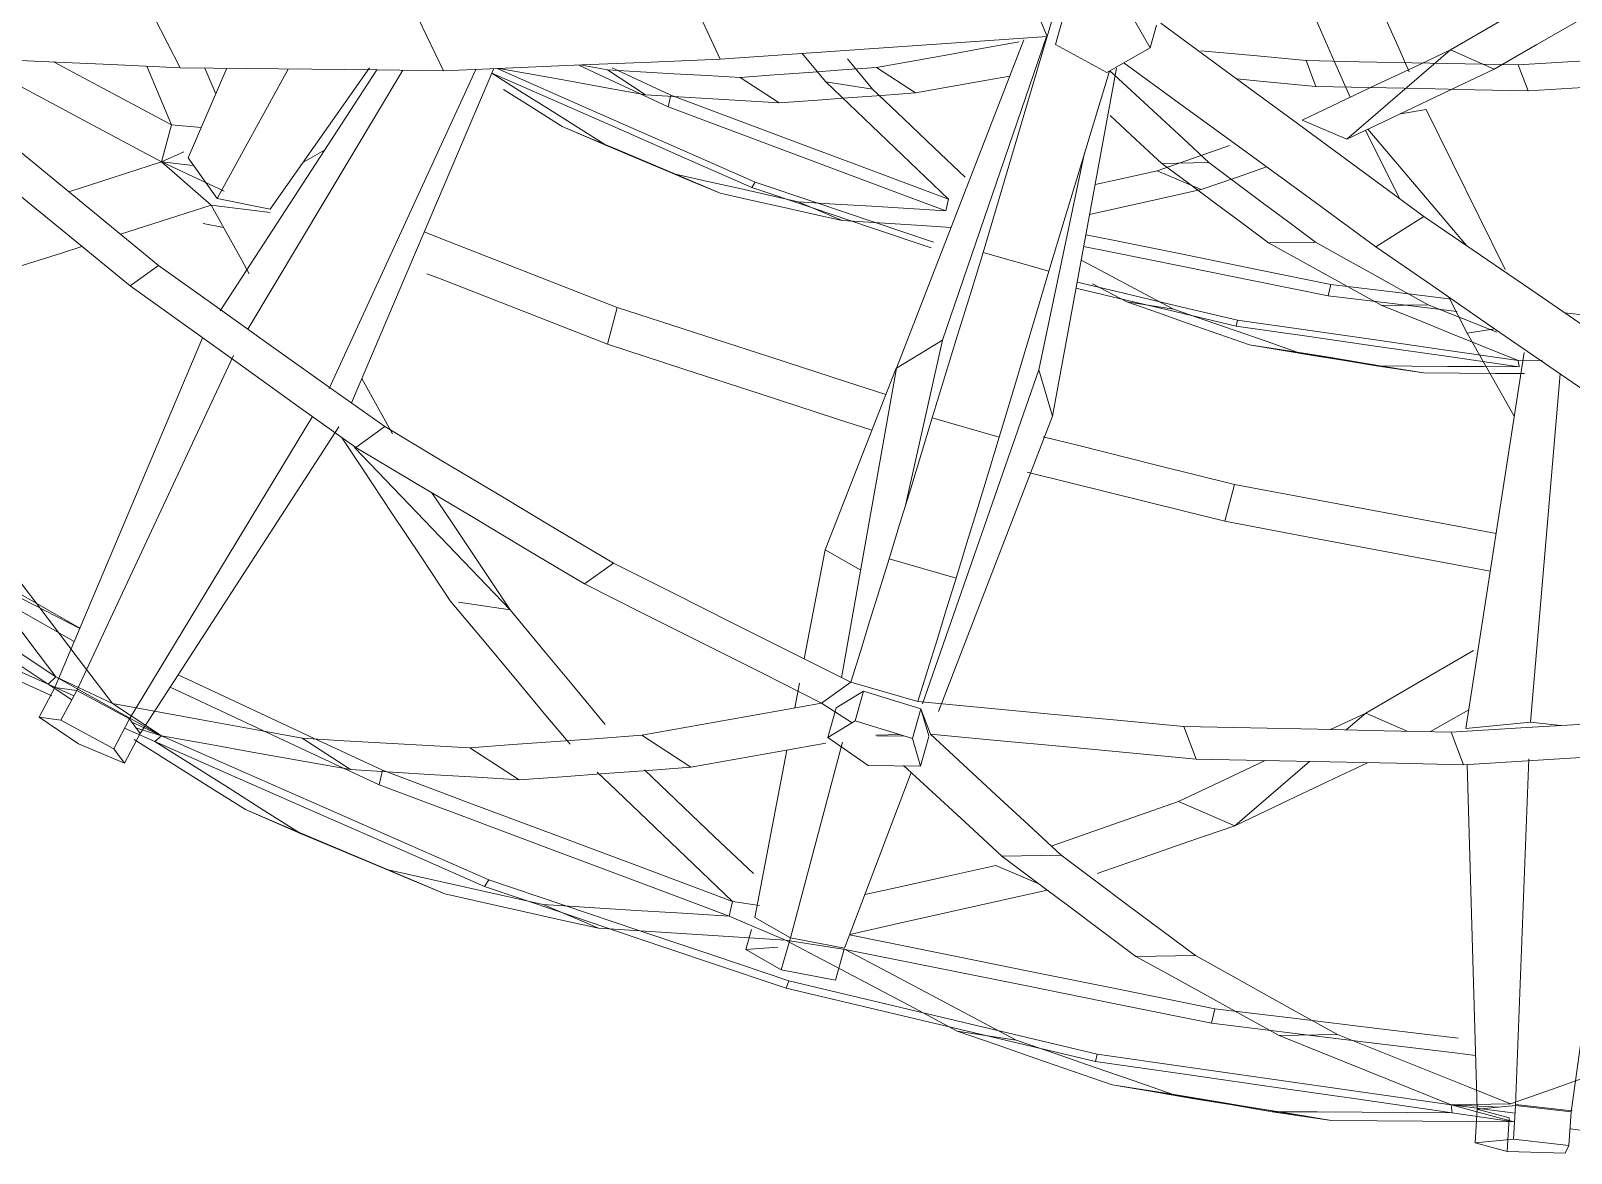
# Model space of a CAD drawing. Header units: inches. Extents: x -1427 to 2274, y -2183 to 260.
# Drawn here: x 790.158 to 793.726, y -439.295 to -436.696 of the extents above; entities that cross this region are included whole.
import ezdxf

# ---------------------------------------------------------------- set-up
doc = ezdxf.new("R2010")
doc.units = ezdxf.units.IN
doc.header["$MEASUREMENT"] = 0
doc.layers.add('G-IMPT', color=8, linetype='Continuous', lineweight=9)

# ---------------------------------------------------------------- blocks, each defined once
blk = doc.blocks.new('Family - ___-2596914-_A1004 - Light Fixture Schedule')
at = {"layer": 'G-IMPT'}
for p, q in [((-15.9112, -436.5172), (-15.9685, -436.7093)), ((-15.9685, -436.7093), (-16.0185, -436.5891)), ((-16.7253, -436.7619), (-16.7803, -436.6442)), ((-15.9222, -436.6317), (-15.9489, -436.7283)), ((-15.7865, -436.6363), (-15.7293, -436.7359)), ((-17.9763, -436.782), (-18.0363, -436.6643)), ((-17.366, -436.7886), (-17.4244, -436.6687)), ((-15.7293, -436.7359), (-15.7153, -436.6833)), ((-16.0224, -436.717), (-16.317, -437.4778)), ((-15.9697, -436.7093), (-16.2105, -437.4125)), ((-15.9489, -436.7283), (-15.8297, -436.7927)), ((-16.4807, -436.8147), (-16.5359, -436.7488)), ((-16.4307, -436.7615), (-16.3725, -436.8316)), ((-15.8297, -436.7927), (-15.7293, -436.7359)), ((-15.2744, -436.9474), (-15.0341, -436.7404)), ((-14.9325, -436.7848), (-15.0341, -436.7404)), ((-17.9962, -436.9141), (-18.0533, -436.7784)), ((-17.8686, -436.7831), (-17.9575, -436.9906)), ((-17.9193, -436.7826), (-17.8939, -436.8422)), ((-17.7263, -436.7847), (-17.8904, -437.0845)), ((-17.5209, -436.7864), (-17.8838, -437.3449)), ((-17.4607, -436.7875), (-17.8199, -437.3869)), ((-17.7677, -437.1095), (-17.5379, -436.7823)), ((-17.2914, -436.7855), (-17.6312, -437.5247)), ((-17.2498, -436.7837), (-17.5795, -437.558)), ((-16.9869, -436.7868), (-17.0456, -436.7761)), ((-16.8986, -436.8444), (-16.9869, -436.7868)), ((-16.9757, -436.782), (-16.8397, -436.8455)), ((-16.2731, -436.8399), (-16.3632, -436.7812)), ((-15.8079, -436.7829), (-15.9559, -437.5887)), ((-15.3457, -436.8251), (-15.3683, -436.7653)), ((-14.8545, -436.8353), (-14.8771, -436.7754)), ((-16.5887, -436.8631), (-16.6789, -436.8042)), ((-16.3725, -436.8316), (-16.4807, -436.8147)), ((-16.8397, -436.8455), (-16.8459, -436.8722)), ((-15.2744, -436.9474), (-15.3779, -436.903)), ((-15.0906, -436.8786), (-15.1502, -436.8884)), ((-18.0194, -436.9999), (-17.9962, -436.9141)), ((-17.9275, -436.9204), (-17.9962, -436.9141)), ((-17.0914, -436.9178), (-16.9888, -436.9621)), ((-14.9973, -437.1932), (-15.2253, -436.9241)), ((-17.9678, -436.9766), (-18.0194, -436.9999)), ((-17.6418, -436.9725), (-17.6909, -437.0002)), ((-16.829, -437.0281), (-16.9888, -436.9621)), ((-15.8814, -436.9791), (-15.9873, -437.4811)), ((-17.9459, -437.0082), (-18.0194, -436.9999)), ((-17.8742, -437.0674), (-18.0194, -436.9999)), ((-17.9045, -437.1002), (-18.0194, -436.9999)), ((-17.8904, -437.0845), (-17.9575, -436.9906)), ((-15.7025, -437.0032), (-15.5935, -437.0015)), ((-16.7252, -437.0725), (-16.829, -437.0281)), ((-16.652, -437.0591), (-16.6446, -437.0468)), ((-15.7133, -437.0205), (-15.6113, -437.0639)), ((-17.8904, -437.0845), (-17.7677, -437.1095)), ((-16.2032, -437.1132), (-16.1969, -437.0862)), ((-17.7681, -437.1167), (-17.9045, -437.1002)), ((-16.4428, -437.1356), (-16.5448, -437.0922)), ((-17.9229, -437.1424), (-17.8756, -437.1521)), ((-15.2068, -437.1964), (-15.0958, -437.1259)), ((-15.3468, -437.1855), (-15.4559, -437.1873)), ((-15.9646, -437.2529), (-16.1167, -437.2093)), ((-18.0924, -437.2869), (-18.0265, -437.2399)), ((-15.784, -437.3242), (-15.8629, -437.2825)), ((-15.3109, -437.2834), (-15.3172, -437.31)), ((-15.6758, -437.3409), (-15.784, -437.3242)), ((-15.0858, -437.3308), (-15.1928, -437.3326)), ((-14.9957, -437.3967), (-15.0376, -437.3131)), ((-16.9642, -437.3371), (-16.9869, -437.4221)), ((-15.5304, -437.3801), (-15.5273, -437.3665)), ((-14.7698, -437.349), (-14.7154, -437.3556)), ((-14.9316, -437.3862), (-14.9957, -437.3967)), ((-18.2664, -438.2168), (-17.9246, -437.4076)), ((-16.2105, -437.4125), (-16.317, -437.4778)), ((-16.2105, -437.4125), (-16.2972, -437.7982)), ((-15.3894, -437.4401), (-15.4995, -437.4233)), ((-15.0969, -437.4885), (-15.4995, -437.4233)), ((-14.8636, -437.4409), (-14.9982, -438.3117)), ((-18.2159, -438.224), (-17.8528, -437.448)), ((-16.3177, -437.4778), (-16.4825, -437.8979)), ((-16.4442, -438.1942), (-16.317, -437.4778)), ((-15.0969, -437.4885), (-15.206, -437.4723)), ((-14.822, -437.4588), (-14.8771, -437.4596)), ((-14.8752, -437.4742), (-14.8771, -437.4596)), ((-17.5552, -437.5016), (-17.4842, -437.6299)), ((-15.9873, -437.4811), (-16.2568, -438.2547)), ((-15.9559, -437.5887), (-15.9873, -437.4811)), ((-14.7799, -437.4908), (-14.849, -438.297)), ((-17.6696, -437.5894), (-18.0937, -438.2897)), ((-17.6091, -437.6135), (-18.0687, -438.3232)), ((-17.5698, -437.6609), (-17.5025, -437.6128)), ((-16.079, -437.6371), (-16.2343, -437.5926)), ((-16.22, -438.2728), (-15.9559, -437.5887)), ((-17.2122, -438.0373), (-17.5722, -437.6609)), ((-18.2088, -438.0805), (-18.8558, -437.7471)), ((-15.5342, -437.7472), (-15.5569, -437.8321)), ((-16.4825, -437.8979), (-16.5308, -438.1508)), ((-16.4825, -437.8979), (-16.4, -437.9452)), ((-16.9727, -437.9292), (-17.0399, -437.9771)), ((-16.179, -437.9635), (-16.3341, -437.919)), ((-17.2122, -438.0373), (-17.3319, -438.019)), ((-18.2824, -438.2093), (-18.2646, -438.192)), ((-18.0194, -438.3285), (-18.2646, -438.192)), ((-18.1333, -438.2543), (-18.2646, -438.192)), ((-18.303, -438.2858), (-18.2664, -438.2168)), ((-18.2272, -438.2453), (-18.2824, -438.2093)), ((-18.2225, -438.2364), (-18.2824, -438.2093)), ((-18.2159, -438.224), (-18.2664, -438.2168)), ((-18.2159, -438.224), (-18.2525, -438.2929)), ((-18.0937, -438.2897), (-18.2159, -438.224)), ((-16.5416, -438.2071), (-16.5524, -438.264)), ((-16.423, -438.2048), (-16.4905, -438.2529)), ((-16.3933, -438.2255), (-16.4566, -438.2643)), ((-16.2674, -438.2494), (-16.423, -438.2048)), ((-16.3933, -438.2255), (-16.4126, -438.2943)), ((-16.2611, -438.2661), (-16.3933, -438.2255)), ((-18.0194, -438.3285), (-18.1333, -438.2543)), ((-16.4201, -438.2988), (-16.4905, -438.2529)), ((-18.2525, -438.2929), (-18.303, -438.2858)), ((-18.303, -438.2858), (-18.212, -438.347)), ((-18.1303, -438.3587), (-18.2525, -438.2929)), ((-18.0937, -438.2897), (-18.1303, -438.3587)), ((-18.0687, -438.3232), (-18.0937, -438.2897)), ((-18.0194, -438.3285), (-18.0898, -438.2966)), ((-16.4566, -438.2643), (-16.4759, -438.333)), ((-16.4126, -438.2943), (-16.4759, -438.333)), ((-16.4126, -438.2943), (-16.2801, -438.335)), ((-16.2608, -438.2662), (-16.2801, -438.335)), ((-16.2388, -438.325), (-16.2611, -438.2662)), ((-16.2608, -438.2662), (-16.2424, -438.3292)), ((-15.3116, -438.3145), (-15.2304, -438.2761)), ((-15.2759, -438.3152), (-15.2304, -438.2761)), ((-15.1343, -438.3181), (-15.2304, -438.2761)), ((-14.9915, -438.2683), (-15.08, -438.3192)), ((-14.9982, -438.3117), (-14.849, -438.297)), ((-14.7789, -438.305), (-14.849, -438.297)), ((-18.0687, -438.3232), (-18.1053, -438.3921)), ((-18.1051, -438.3112), (-18.0349, -438.3418)), ((-18.0194, -438.3285), (-18.0794, -438.3104)), ((-18.0349, -438.3418), (-18.0194, -438.3285)), ((-17.5821, -438.4072), (-17.6935, -438.3346)), ((-16.7932, -438.4015), (-16.9068, -438.3275)), ((-16.4759, -438.333), (-16.3825, -438.3977)), ((-16.3652, -438.327), (-16.3088, -438.3261)), ((-16.3625, -438.329), (-16.2975, -438.3296)), ((-16.2801, -438.335), (-16.2614, -438.3989)), ((-16.2614, -438.3989), (-16.2421, -438.3301)), ((-15.6234, -438.3828), (-15.6519, -438.3074)), ((-15.0039, -438.3957), (-15.0324, -438.3202)), ((-18.1053, -438.3921), (-18.212, -438.347)), ((-18.1303, -438.3587), (-18.1053, -438.3921)), ((-17.1913, -438.4308), (-17.3051, -438.3566)), ((-16.5711, -438.3619), (-16.6451, -438.7494)), ((-16.4419, -438.3435), (-16.5629, -438.7966)), ((-16.3825, -438.3977), (-16.2614, -438.3989)), ((-15.5335, -438.5371), (-15.3607, -438.3883)), ((-14.9958, -438.3952), (-14.9721, -439.1937)), ((-14.8523, -438.3825), (-14.8835, -439.185)), ((-14.7548, -439.1996), (-14.6395, -438.373)), ((-17.5079, -438.4086), (-17.5156, -438.4423)), ((-16.4373, -438.8204), (-16.283, -438.4138)), ((-17.8253, -438.4998), (-17.6959, -438.5558)), ((-15.5335, -438.5371), (-15.6641, -438.4812)), ((-17.4943, -438.6389), (-17.6959, -438.5558)), ((-16.0734, -438.6076), (-15.936, -438.6054)), ((-17.3634, -438.6949), (-17.4943, -438.6389)), ((-16.0871, -438.6294), (-15.9873, -438.6719)), ((-17.2711, -438.6781), (-17.2617, -438.6625)), ((-17.0072, -438.7745), (-17.1359, -438.7197)), ((-16.705, -438.7463), (-16.6971, -438.7122)), ((-16.6344, -438.7219), (-16.6971, -438.7122)), ((-16.5743, -438.802), (-16.705, -438.7463)), ((-16.5629, -438.7966), (-16.6451, -438.7494)), ((-16.6532, -438.7774), (-16.6665, -438.8233)), ((-16.5629, -438.7966), (-16.5843, -438.8704)), ((-16.5629, -438.7966), (-16.4373, -438.8204)), ((-16.6665, -438.8233), (-16.5917, -438.818)), ((-16.6665, -438.8233), (-16.5843, -438.8704)), ((-16.4357, -438.8234), (-16.5743, -438.802)), ((-16.4587, -438.8943), (-16.438, -438.8228)), ((-15.6248, -438.8375), (-15.7625, -438.8397)), ((-16.5843, -438.8704), (-16.4587, -438.8943)), ((-16.5731, -438.9129), (-16.5664, -438.8963)), ((-15.5796, -438.9609), (-15.5875, -438.9945)), ((-16.0398, -439.0335), (-16.1763, -439.0124)), ((-15.2957, -439.0208), (-15.4306, -439.023)), ((-15.8564, -439.0829), (-15.8526, -439.0657)), ((-15.6785, -439.1586), (-15.8175, -439.1374)), ((-15.3096, -439.2197), (-15.8175, -439.1374)), ((-14.8947, -439.181), (-15.0324, -439.1833)), ((-15.03, -439.2016), (-15.0324, -439.1833)), ((-15.0324, -439.1833), (-14.8875, -439.2224)), ((-14.8845, -439.2026), (-15.0324, -439.1833)), ((-14.9199, -439.1888), (-15.0324, -439.1833)), ((-14.8835, -439.185), (-14.9721, -439.1937)), ((-14.8835, -439.185), (-14.8883, -439.2629)), ((-14.8835, -439.185), (-14.7548, -439.1996)), ((-14.752, -439.1972), (-14.8833, -439.1823)), ((-15.3096, -439.2197), (-15.4473, -439.1992)), ((-14.8875, -439.2224), (-15.03, -439.2016)), ((-14.9721, -439.1937), (-14.9769, -439.2716)), ((-14.9721, -439.1937), (-14.8982, -439.2138)), ((-14.8982, -439.2138), (-14.903, -439.2917)), ((-14.7596, -439.2775), (-14.7548, -439.1996)), ((-14.9769, -439.2716), (-14.8883, -439.2629)), ((-14.9769, -439.2716), (-14.903, -439.2917)), ((-14.903, -439.2917), (-14.7687, -439.2953)), ((-14.8883, -439.2629), (-14.7596, -439.2775)), ((-14.7687, -439.2953), (-14.7596, -439.2775))]:
    blk.add_line(p, q, dxfattribs=at)
at = {"layer": 'G-IMPT', "flags": 128}
for points in [[(-15.0341, -436.7404), (-14.9352, -436.6831), (-14.8364, -436.6259), (-14.7375, -436.5687), (-14.6387, -436.5114)], [(-14.5386, -436.5581), (-14.6371, -436.6147), (-14.7356, -436.6714), (-14.834, -436.7281), (-14.9325, -436.7848)], [(-15.2111, -436.6081), (-15.1509, -436.7434), (-15.1295, -436.7913)], [(-15.2663, -436.8502), (-15.3025, -436.768), (-15.3622, -436.6326)], [(-15.0958, -437.1259), (-15.248, -437.0141), (-15.4003, -436.9023), (-15.5526, -436.7905), (-15.7049, -436.6787)], [(-16.7253, -436.7619), (-16.5361, -436.7488), (-16.3469, -436.7356), (-16.1577, -436.7224), (-15.9685, -436.7093)], [(-16.0331, -436.7221), (-16.1156, -436.7368), (-16.1981, -436.7516), (-16.2806, -436.7664), (-16.3632, -436.7812)], [(-15.9685, -436.7093), (-16.0055, -436.8343), (-16.0426, -436.9593), (-16.0797, -437.0843), (-16.1167, -437.2093)], [(-18.0265, -437.2399), (-18.1748, -437.1179), (-18.3231, -436.9959), (-18.4714, -436.8739), (-18.6197, -436.7519)], [(-18.6197, -436.7519), (-18.4588, -436.7594), (-18.298, -436.767), (-18.1372, -436.7745), (-17.9763, -436.782)], [(-18.0194, -436.9999), (-18.1887, -436.909), (-18.3581, -436.8181), (-18.4682, -436.759)], [(-17.366, -436.7886), (-17.2058, -436.7819), (-17.0456, -436.7753), (-16.8855, -436.7686), (-16.7253, -436.7619)], [(-15.3683, -436.7653), (-15.4903, -436.7538), (-15.6123, -436.7423)], [(-15.3779, -436.903), (-15.292, -436.8623), (-15.206, -436.8217), (-15.12, -436.781), (-15.0341, -436.7404)], [(-14.3666, -436.7448), (-14.4943, -436.7524), (-14.6219, -436.7601), (-14.7495, -436.7677), (-14.8771, -436.7754)], [(-18.2694, -436.7683), (-18.1657, -436.8236), (-17.9962, -436.9141)], [(-17.9763, -436.782), (-17.8237, -436.7836), (-17.6712, -436.7853), (-17.5186, -436.7869), (-17.366, -436.7886)], [(-16.9888, -436.9621), (-17.056, -436.9197), (-17.1232, -436.8773), (-17.1904, -436.8349), (-17.2544, -436.7945)], [(-17.2542, -436.794), (-17.1062, -436.8591), (-16.9548, -436.9258), (-16.8034, -436.9925), (-16.652, -437.0591)], [(-16.6446, -437.0468), (-16.7947, -436.9806), (-16.9449, -436.9144), (-17.0951, -436.8482), (-17.2421, -436.7834)], [(-17.2383, -436.7833), (-17.1586, -436.7976), (-17.0719, -436.8132), (-16.9853, -436.8288), (-16.8986, -436.8444)], [(-16.8459, -436.8722), (-16.9819, -436.8087), (-17.0529, -436.7756)], [(-16.6789, -436.8042), (-16.7559, -436.7999), (-16.8329, -436.7955), (-16.9099, -436.7912), (-16.9869, -436.7868)], [(-16.3632, -436.7812), (-16.4421, -436.7869), (-16.521, -436.7927), (-16.6, -436.7985), (-16.6789, -436.8042)], [(-15.9646, -437.2529), (-15.9267, -437.1281), (-15.8888, -437.0034), (-15.8509, -436.8786), (-15.8238, -436.7894)], [(-15.5935, -437.0015), (-15.6535, -436.9459), (-15.7135, -436.8903), (-15.7736, -436.8348), (-15.823, -436.789)], [(-15.7903, -436.7704), (-15.6614, -436.8645), (-15.5099, -436.9751), (-15.3583, -437.0857), (-15.2068, -437.1964)], [(-14.8771, -436.7754), (-14.9999, -436.7729), (-15.1227, -436.7703), (-15.2455, -436.7678), (-15.3683, -436.7653)], [(-14.9325, -436.7848), (-15.018, -436.8255), (-15.1035, -436.8661), (-15.1889, -436.9067), (-15.2744, -436.9474)], [(-18.6746, -436.8102), (-18.5384, -436.9217), (-18.3897, -437.0435), (-18.2411, -437.1652), (-18.0924, -437.2869)], [(-17.2274, -436.8321), (-17.1594, -436.8749), (-17.0914, -436.9178)], [(-16.1969, -437.0862), (-16.2678, -437.0183), (-16.3388, -436.9504), (-16.4098, -436.8826), (-16.4807, -436.8147)], [(-16.3725, -436.8316), (-16.3011, -436.8995), (-16.2297, -436.9674), (-16.1584, -437.0353)], [(-16.2731, -436.8399), (-16.1905, -436.8252), (-16.108, -436.8104), (-16.0549, -436.801)], [(-15.5289, -436.8078), (-15.4676, -436.8136), (-15.3457, -436.8251)], [(-15.3457, -436.8251), (-15.2229, -436.8276), (-15.1001, -436.8302), (-14.9773, -436.8327), (-14.8545, -436.8353)], [(-14.8545, -436.8353), (-14.727, -436.8273), (-14.5995, -436.8194), (-14.472, -436.8114), (-14.3445, -436.8034)], [(-16.8986, -436.8444), (-16.8211, -436.8491), (-16.7437, -436.8537), (-16.6662, -436.8584), (-16.5887, -436.8631)], [(-16.2032, -437.1132), (-16.3639, -437.053), (-16.5245, -436.9927), (-16.6852, -436.9324), (-16.8459, -436.8722)], [(-16.8397, -436.8455), (-16.679, -436.9057), (-16.5183, -436.9658), (-16.3576, -437.026), (-16.1969, -437.0862)], [(-16.5887, -436.8631), (-16.5098, -436.8573), (-16.4309, -436.8515), (-16.352, -436.8457), (-16.2731, -436.8399)], [(-15.8226, -436.8921), (-15.7626, -436.9477), (-15.7025, -437.0032)], [(-15.0906, -436.8786), (-15.0294, -437.002), (-14.9683, -437.1253), (-14.9071, -437.2487)], [(-17.0914, -436.9178), (-17.0258, -436.9454), (-16.9602, -436.9729), (-16.8946, -437.0005), (-16.829, -437.0281)], [(-15.1521, -437.0845), (-15.181, -437.0268), (-15.2311, -436.9268)], [(-16.7252, -437.0725), (-16.7911, -437.0449), (-16.857, -437.0173), (-16.9229, -436.9897), (-16.9888, -436.9621)], [(-15.7133, -437.0205), (-15.6295, -436.9911), (-15.5456, -436.9618)], [(-18.2339, -437.0693), (-18.1337, -437.0369), (-18.0194, -436.9999)], [(-15.7025, -437.0032), (-15.6408, -437.0492), (-15.5792, -437.0952), (-15.5175, -437.1412), (-15.4559, -437.1873)], [(-15.4599, -437.0116), (-15.527, -437.0348), (-15.6113, -437.0639)], [(-15.3468, -437.1855), (-15.4085, -437.1395), (-15.4701, -437.0935), (-15.5318, -437.0475), (-15.5935, -437.0015)], [(-16.829, -437.0281), (-16.7579, -437.0441), (-16.6869, -437.0601), (-16.6159, -437.0761), (-16.5448, -437.0922)], [(-16.2311, -437.1858), (-16.3689, -437.1395), (-16.5067, -437.0931), (-16.6446, -437.0468)], [(-15.8574, -437.0524), (-15.8067, -437.0412), (-15.7133, -437.0205)], [(-16.4428, -437.1356), (-16.5134, -437.1198), (-16.584, -437.104), (-16.6546, -437.0883), (-16.7252, -437.0725)], [(-16.652, -437.0591), (-16.5137, -437.1057), (-16.3753, -437.1522), (-16.2369, -437.1988)], [(-15.6113, -437.0639), (-15.7043, -437.0848), (-15.7973, -437.1056), (-15.8702, -437.122)], [(-17.9045, -437.1002), (-18.0202, -437.1371), (-18.1148, -437.1672)], [(-17.8163, -437.2587), (-17.8336, -437.2277), (-17.9045, -437.1002)], [(-16.5448, -437.0922), (-16.4594, -437.0974), (-16.374, -437.1027), (-16.2886, -437.108), (-16.2032, -437.1132)], [(-16.1907, -437.1516), (-16.2712, -437.1465), (-16.357, -437.141), (-16.4428, -437.1356)], [(-14.571, -437.4851), (-14.7022, -437.3953), (-14.8334, -437.3055), (-14.9646, -437.2157), (-15.0958, -437.1259)], [(-17.4108, -437.1619), (-17.3546, -437.1839), (-17.1594, -437.2605), (-16.9642, -437.3371)], [(-15.8787, -437.1685), (-15.8152, -437.1814), (-15.6471, -437.2154), (-15.479, -437.2494), (-15.3109, -437.2834)], [(-15.4559, -437.1873), (-15.3901, -437.2236), (-15.3243, -437.2599), (-15.2585, -437.2962), (-15.1928, -437.3326)], [(-15.0858, -437.3308), (-15.1511, -437.2945), (-15.2163, -437.2582), (-15.2816, -437.2218), (-15.3468, -437.1855)], [(-18.2039, -437.1956), (-18.2515, -437.2108), (-18.3672, -437.2476)], [(-16.1167, -437.2093), (-16.1461, -437.3052), (-16.1755, -437.401), (-16.2049, -437.4968), (-16.2343, -437.5926)], [(-15.8896, -437.2275), (-15.8327, -437.2576), (-15.7542, -437.2993), (-15.6758, -437.3409)], [(-15.3172, -437.31), (-15.4853, -437.2761), (-15.6534, -437.2422), (-15.8216, -437.2083), (-15.8837, -437.1957)], [(-15.2068, -437.1964), (-15.0766, -437.2862), (-14.9464, -437.376), (-14.8162, -437.4658), (-14.686, -437.5556)], [(-17.5025, -437.6128), (-17.6335, -437.5196), (-17.7645, -437.4264), (-17.8955, -437.3331), (-18.0265, -437.2399)], [(-16.9869, -437.4221), (-17.1822, -437.3457), (-17.3775, -437.2694), (-17.4049, -437.2587)], [(-16.079, -437.6371), (-16.0504, -437.5411), (-16.0218, -437.445), (-15.9932, -437.349), (-15.9646, -437.2529)], [(-18.0924, -437.2869), (-17.9617, -437.3804), (-17.8311, -437.4739), (-17.7004, -437.5674), (-17.5698, -437.6609)], [(-15.9014, -437.2921), (-15.8145, -437.3127), (-15.6724, -437.3464), (-15.5304, -437.3801)], [(-15.5273, -437.3665), (-15.6688, -437.3329), (-15.8103, -437.2993), (-15.8989, -437.2783)], [(-15.3109, -437.2834), (-15.1621, -437.3014), (-15.0315, -437.3173)], [(-15.4995, -437.4233), (-15.5706, -437.3985), (-15.6417, -437.3737), (-15.7129, -437.3489), (-15.784, -437.3242)], [(-15.0193, -437.3462), (-15.1682, -437.3281), (-15.3172, -437.31)], [(-15.1928, -437.3326), (-15.1138, -437.3643), (-15.0349, -437.3961), (-14.956, -437.4279), (-14.8771, -437.4596)], [(-14.9269, -437.3944), (-15.0064, -437.3626), (-15.0858, -437.3308)], [(-16.9642, -437.3371), (-16.7872, -437.3944), (-16.6102, -437.4516), (-16.4332, -437.5089), (-16.3415, -437.5385)], [(-15.6758, -437.3409), (-15.6042, -437.3657), (-15.5326, -437.3905), (-15.461, -437.4153), (-15.3894, -437.4401)], [(-14.8771, -437.4596), (-15.0397, -437.4363), (-15.2022, -437.413), (-15.3648, -437.3898), (-15.5273, -437.3665)], [(-15.5304, -437.3801), (-15.3666, -437.4036), (-15.2028, -437.4271), (-15.039, -437.4507), (-14.8752, -437.4742)], [(-14.8864, -437.5888), (-14.9239, -437.5229), (-14.9957, -437.3967)], [(-16.374, -437.6213), (-16.4561, -437.5946), (-16.633, -437.5371), (-16.8099, -437.4796), (-16.9869, -437.4221)], [(-15.206, -437.4723), (-15.2794, -437.46), (-15.3528, -437.4478), (-15.4261, -437.4355), (-15.4995, -437.4233)], [(-15.3894, -437.4401), (-15.3162, -437.4522), (-15.2431, -437.4643), (-15.17, -437.4764), (-15.0969, -437.4885)], [(-14.8752, -437.4742), (-14.9579, -437.4737), (-15.0406, -437.4733), (-15.1233, -437.4728), (-15.206, -437.4723)], [(-15.0969, -437.4885), (-15.0132, -437.4891), (-14.9295, -437.4896), (-14.8627, -437.49)], [(-16.9727, -437.9292), (-17.1051, -437.8501), (-17.2376, -437.771), (-17.37, -437.6919), (-17.5025, -437.6128)], [(-16.2343, -437.5926), (-16.2593, -437.6742), (-16.2842, -437.7558), (-16.3092, -437.8374), (-16.3341, -437.919)], [(-17.3508, -438.0161), (-17.4183, -437.9146), (-17.4858, -437.8131), (-17.5533, -437.7116), (-17.6026, -437.6374)], [(-16.179, -437.9635), (-16.154, -437.8819), (-16.129, -437.8003), (-16.104, -437.7187), (-16.079, -437.6371)], [(-15.9772, -437.6361), (-15.8952, -437.6567), (-15.7147, -437.7019), (-15.5342, -437.7472)], [(-17.5698, -437.6609), (-17.4373, -437.7399), (-17.3048, -437.819), (-17.1724, -437.8981), (-17.0399, -437.9771)], [(-18.2646, -438.192), (-18.4402, -438.0757), (-18.6158, -437.9595), (-18.7915, -437.8432), (-18.9671, -437.7269)], [(-18.8472, -437.7148), (-18.6838, -437.8082), (-18.5205, -437.9015), (-18.3572, -437.9949), (-18.2085, -438.0798)], [(-15.5569, -437.8321), (-15.7374, -437.7871), (-15.918, -437.7422), (-16.0142, -437.7182)], [(-18.9895, -437.7407), (-18.8127, -437.8579), (-18.636, -437.975), (-18.4592, -438.0921), (-18.2824, -438.2093)], [(-18.2216, -438.1107), (-18.3654, -438.0283), (-18.5289, -437.9346), (-18.6923, -437.8408), (-18.8558, -437.7471)], [(-15.5342, -437.7472), (-15.3278, -437.7857), (-15.1215, -437.8242), (-14.9284, -437.8602)], [(-17.3931, -437.7663), (-17.3482, -437.8336), (-17.2802, -437.9355), (-17.2122, -438.0373)], [(-14.9419, -437.9477), (-15.1443, -437.9097), (-15.3506, -437.8709), (-15.5569, -437.8321)], [(-18.5038, -437.8743), (-18.444, -437.9537), (-18.3842, -438.0331), (-18.3244, -438.1126), (-18.2646, -438.192)], [(-18.1333, -438.2543), (-18.1932, -438.1752), (-18.2531, -438.0961), (-18.313, -438.017), (-18.3729, -437.938)], [(-16.423, -438.2048), (-16.5604, -438.1359), (-16.6979, -438.067), (-16.8353, -437.9981), (-16.9727, -437.9292)], [(-16.3341, -437.919), (-16.3564, -437.9905), (-16.3786, -438.0619), (-16.4008, -438.1334), (-16.423, -438.2048)], [(-17.0399, -437.9771), (-16.9025, -438.0461), (-16.7652, -438.115), (-16.6278, -438.184), (-16.4905, -438.2529)], [(-16.2674, -438.2494), (-16.2453, -438.1779), (-16.2232, -438.1064), (-16.2011, -438.0349), (-16.179, -437.9635)], [(-18.2824, -438.2093), (-18.3872, -438.162), (-18.492, -438.1146), (-18.5968, -438.0673), (-18.7016, -438.02)], [(-17.0731, -438.3483), (-17.129, -438.2814), (-17.2029, -438.193), (-17.2769, -438.1046), (-17.3508, -438.0161)], [(-17.2122, -438.0373), (-17.1388, -438.1258), (-17.0654, -438.2142), (-16.992, -438.3026)], [(-18.5892, -438.0933), (-18.484, -438.1408), (-18.3788, -438.1884), (-18.2736, -438.236)], [(-15.2304, -438.2761), (-15.1057, -438.2039), (-14.9811, -438.1316)], [(-17.9809, -438.1876), (-17.8508, -438.2484), (-17.6793, -438.3285), (-17.5079, -438.4086)], [(-17.5156, -438.4423), (-17.6872, -438.3622), (-17.8588, -438.2821), (-17.9996, -438.2164)], [(-17.6935, -438.3346), (-17.8035, -438.3145), (-17.9134, -438.2944), (-18.0234, -438.2744), (-18.1333, -438.2543)], [(-16.4905, -438.2529), (-16.5945, -438.2716), (-16.6986, -438.2902), (-16.8027, -438.3088), (-16.9068, -438.3275)], [(-15.6519, -438.3074), (-15.8058, -438.2929), (-15.9597, -438.2784), (-16.1136, -438.2639), (-16.2674, -438.2494)], [(-14.3886, -438.2816), (-14.5495, -438.2912), (-14.7105, -438.3009), (-14.8715, -438.3106), (-15.0324, -438.3202)], [(-18.0194, -438.3285), (-17.9101, -438.3482), (-17.8008, -438.3679), (-17.6914, -438.3876), (-17.5821, -438.4072)], [(-17.2617, -438.6625), (-17.4511, -438.579), (-17.6406, -438.4955), (-17.83, -438.412), (-18.0194, -438.3285)], [(-17.3051, -438.3566), (-17.4022, -438.3511), (-17.4993, -438.3456), (-17.5964, -438.3401), (-17.6935, -438.3346)], [(-16.9068, -438.3275), (-17.0063, -438.3348), (-17.1059, -438.342), (-17.2055, -438.3493), (-17.3051, -438.3566)], [(-15.936, -438.6054), (-16.0117, -438.5353), (-16.0874, -438.4652), (-16.1631, -438.3951), (-16.2388, -438.325)], [(-16.2388, -438.325), (-16.085, -438.3395), (-15.9311, -438.3539), (-15.7773, -438.3684), (-15.6234, -438.3828)], [(-15.0324, -438.3202), (-15.1873, -438.317), (-15.3422, -438.3138), (-15.497, -438.3106), (-15.6519, -438.3074)], [(-18.0827, -438.3376), (-17.9969, -438.3917), (-17.9111, -438.4457), (-17.8253, -438.4998)], [(-18.0349, -438.3418), (-17.844, -438.4258), (-17.653, -438.5099), (-17.4621, -438.594), (-17.2711, -438.6781)], [(-17.6959, -438.5558), (-17.7806, -438.5023), (-17.8654, -438.4488), (-17.9502, -438.3953), (-18.0349, -438.3418)], [(-16.7932, -438.4015), (-16.6891, -438.383), (-16.5849, -438.3644), (-16.4808, -438.3458)], [(-15.0039, -438.3957), (-14.8431, -438.3857), (-14.6823, -438.3756), (-14.5214, -438.3656), (-14.3606, -438.3556)], [(-17.1913, -438.4308), (-17.0918, -438.4235), (-16.9923, -438.4162), (-16.8927, -438.4089), (-16.7932, -438.4015)], [(-16.3008, -438.3973), (-16.225, -438.4674), (-16.1492, -438.5375), (-16.0734, -438.6076)], [(-15.6641, -438.4812), (-15.5557, -438.4299), (-15.4632, -438.3862)], [(-15.6234, -438.3828), (-15.4685, -438.3861), (-15.3137, -438.3893), (-15.1588, -438.3925), (-15.0039, -438.3957)], [(-15.2264, -438.3911), (-15.3179, -438.4346), (-15.4257, -438.4859), (-15.5335, -438.5371)], [(-17.5821, -438.4072), (-17.4844, -438.4131), (-17.3867, -438.419), (-17.289, -438.4249), (-17.1913, -438.4308)], [(-17.5079, -438.4086), (-17.3052, -438.4845), (-17.1025, -438.5604), (-16.8998, -438.6363), (-16.6971, -438.7122)], [(-16.6971, -438.7122), (-16.7866, -438.6266), (-16.8761, -438.541), (-16.9656, -438.4554), (-17.0102, -438.4127)], [(-16.901, -438.4078), (-16.8285, -438.4767), (-16.7385, -438.5624), (-16.6485, -438.648)], [(-16.705, -438.7463), (-16.9077, -438.6703), (-17.1103, -438.5943), (-17.313, -438.5183), (-17.5156, -438.4423)], [(-17.8253, -438.4998), (-17.7425, -438.5346), (-17.6598, -438.5694), (-17.5771, -438.6042), (-17.4943, -438.6389)], [(-15.9587, -438.5844), (-15.8756, -438.5553), (-15.7699, -438.5182), (-15.6641, -438.4812)], [(-15.5335, -438.5371), (-15.6397, -438.5739), (-15.746, -438.6106), (-15.8522, -438.6474)], [(-17.3634, -438.6949), (-17.4465, -438.6601), (-17.5296, -438.6253), (-17.6127, -438.5905), (-17.6959, -438.5558)], [(-16.0734, -438.6076), (-15.9957, -438.6656), (-15.9179, -438.7236), (-15.8402, -438.7817), (-15.7625, -438.8397)], [(-15.6248, -438.8375), (-15.7026, -438.7795), (-15.7804, -438.7214), (-15.8582, -438.6634), (-15.936, -438.6054)], [(-17.4943, -438.6389), (-17.4047, -438.6591), (-17.3151, -438.6793), (-17.2255, -438.6995), (-17.1359, -438.7197)], [(-16.3903, -438.6965), (-16.3228, -438.6815), (-16.205, -438.6554), (-16.0871, -438.6294)], [(-17.2711, -438.6781), (-17.0966, -438.7368), (-16.9221, -438.7955), (-16.7476, -438.8542), (-16.5731, -438.9129)], [(-16.5664, -438.8963), (-16.7402, -438.8379), (-16.914, -438.7794), (-17.0879, -438.721), (-17.2617, -438.6625)], [(-15.968, -438.6863), (-16.0757, -438.7105), (-16.1931, -438.7368), (-16.3104, -438.763), (-16.4253, -438.7888)], [(-17.0072, -438.7745), (-17.0962, -438.7546), (-17.1853, -438.7347), (-17.2744, -438.7148), (-17.3634, -438.6949)], [(-17.1359, -438.7197), (-17.0282, -438.7264), (-16.9205, -438.733), (-16.8127, -438.7397), (-16.705, -438.7463)], [(-16.5743, -438.802), (-16.6825, -438.7951), (-16.7907, -438.7883), (-16.899, -438.7814), (-17.0072, -438.7745)], [(-16.4257, -438.7898), (-16.2157, -438.8322), (-16.0037, -438.8751), (-15.7916, -438.918), (-15.5796, -438.9609)], [(-16.1763, -439.0124), (-16.2758, -438.9598), (-16.3753, -438.9072), (-16.4748, -438.8546), (-16.5743, -438.802)], [(-15.5875, -438.9945), (-15.7995, -438.9517), (-16.0116, -438.9089), (-16.2237, -438.8662), (-16.4357, -438.8234)], [(-16.4357, -438.8234), (-16.3367, -438.8759), (-16.2377, -438.9285), (-16.1388, -438.981), (-16.0398, -439.0335)], [(-15.7625, -438.8397), (-15.6795, -438.8855), (-15.5965, -438.9313), (-15.5135, -438.9771), (-15.4306, -439.023)], [(-15.2957, -439.0208), (-15.378, -438.975), (-15.4603, -438.9291), (-15.5425, -438.8833), (-15.6248, -438.8375)], [(-15.8526, -439.0657), (-16.031, -439.0234), (-16.2095, -438.981), (-16.3879, -438.9387), (-16.5664, -438.8963)], [(-16.5731, -438.9129), (-16.3939, -438.9554), (-16.2147, -438.9979), (-16.0355, -439.0404), (-15.8564, -439.0829)], [(-15.5796, -438.9609), (-15.3918, -438.9837), (-15.204, -439.0065), (-15.0162, -439.0293)], [(-15.8175, -439.1374), (-15.9072, -439.1061), (-15.9969, -439.0749), (-16.0866, -439.0436), (-16.1763, -439.0124)], [(-14.9758, -439.0689), (-15.0239, -439.0631), (-15.2117, -439.0402), (-15.3996, -439.0173), (-15.5875, -438.9945)], [(-16.0398, -439.0335), (-15.9495, -439.0648), (-15.8592, -439.0961), (-15.7688, -439.1273), (-15.6785, -439.1586)], [(-15.4306, -439.023), (-15.331, -439.063), (-15.2315, -439.1031), (-15.1319, -439.1432), (-15.0324, -439.1833)], [(-14.8947, -439.181), (-14.9949, -439.141), (-15.0952, -439.1009), (-15.1954, -439.0609), (-15.2957, -439.0208)], [(-14.508, -439.0441), (-14.6047, -439.0783), (-14.7013, -439.1126), (-14.798, -439.1468), (-14.8947, -439.181)], [(-15.8564, -439.0829), (-15.6498, -439.1126), (-15.4432, -439.1423), (-15.2366, -439.1719), (-15.03, -439.2016)], [(-15.0324, -439.1833), (-15.2374, -439.1539), (-15.4425, -439.1245), (-15.6475, -439.0951), (-15.8526, -439.0657)], [(-15.4473, -439.1992), (-15.5398, -439.1837), (-15.6324, -439.1683), (-15.7249, -439.1528), (-15.8175, -439.1374)], [(-15.6785, -439.1586), (-15.5863, -439.1739), (-15.4941, -439.1892), (-15.4019, -439.2044), (-15.3096, -439.2197)], [(-15.03, -439.2016), (-15.1343, -439.201), (-15.2386, -439.2004), (-15.343, -439.1998), (-15.4473, -439.1992)], [(-15.3096, -439.2197), (-15.2041, -439.2204), (-15.0986, -439.221), (-14.993, -439.2217), (-14.8875, -439.2224)], [(-14.7572, -439.2391), (-14.6669, -439.2507), (-14.5565, -439.2648), (-14.4462, -439.279)]]:
    blk.add_lwpolyline(points, dxfattribs=at)

msp = doc.modelspace()

# ---------------------------------------------------------------- block references
at = {"color": 250, "lineweight": 20}
msp.add_blockref('Family - ___-2596914-_A1004 - Light Fixture Schedule', (808.4802, 0), dxfattribs=at)

doc.saveas('drawing.dxf')
